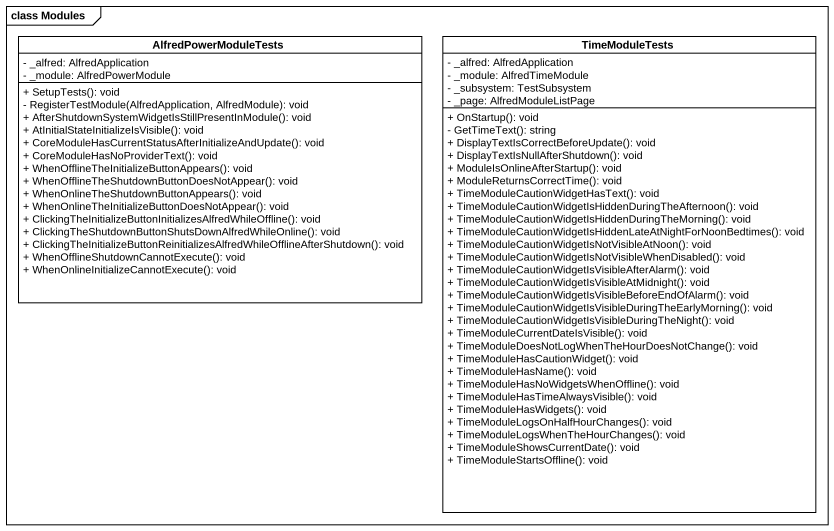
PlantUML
@startuml
mainframe class Modules
hide circle
hide empty members
skinparam classAttributeIconSize 0
class AlfredPowerModuleTests {
  - _alfred: AlfredApplication
  - _module: AlfredPowerModule
  + SetupTests(): void
  - RegisterTestModule(AlfredApplication, AlfredModule): void
  + AfterShutdownSystemWidgetIsStillPresentInModule(): void
  + AtInitialStateInitializeIsVisible(): void
  + CoreModuleHasCurrentStatusAfterInitializeAndUpdate(): void
  + CoreModuleHasNoProviderText(): void
  + WhenOfflineTheInitializeButtonAppears(): void
  + WhenOfflineTheShutdownButtonDoesNotAppear(): void
  + WhenOnlineTheShutdownButtonAppears(): void
  + WhenOnlineTheInitializeButtonDoesNotAppear(): void
  + ClickingTheInitializeButtonInitializesAlfredWhileOffline(): void
  + ClickingTheShutdownButtonShutsDownAlfredWhileOnline(): void
  + ClickingTheInitializeButtonReinitializesAlfredWhileOfflineAfterShutdown(): void
  + WhenOfflineShutdownCannotExecute(): void
  + WhenOnlineInitializeCannotExecute(): void
}
class TimeModuleTests {
  - _alfred: AlfredApplication
  - _module: AlfredTimeModule
  - _subsystem: TestSubsystem
  - _page: AlfredModuleListPage
  + OnStartup(): void
  - GetTimeText(): string
  + DisplayTextIsCorrectBeforeUpdate(): void
  + DisplayTextIsNullAfterShutdown(): void
  + ModuleIsOnlineAfterStartup(): void
  + ModuleReturnsCorrectTime(): void
  + TimeModuleCautionWidgetHasText(): void
  + TimeModuleCautionWidgetIsHiddenDuringTheAfternoon(): void
  + TimeModuleCautionWidgetIsHiddenDuringTheMorning(): void
  + TimeModuleCautionWidgetIsHiddenLateAtNightForNoonBedtimes(): void
  + TimeModuleCautionWidgetIsNotVisibleAtNoon(): void
  + TimeModuleCautionWidgetIsNotVisibleWhenDisabled(): void
  + TimeModuleCautionWidgetIsVisibleAfterAlarm(): void
  + TimeModuleCautionWidgetIsVisibleAtMidnight(): void
  + TimeModuleCautionWidgetIsVisibleBeforeEndOfAlarm(): void
  + TimeModuleCautionWidgetIsVisibleDuringTheEarlyMorning(): void
  + TimeModuleCautionWidgetIsVisibleDuringTheNight(): void
  + TimeModuleCurrentDateIsVisible(): void
  + TimeModuleDoesNotLogWhenTheHourDoesNotChange(): void
  + TimeModuleHasCautionWidget(): void
  + TimeModuleHasName(): void
  + TimeModuleHasNoWidgetsWhenOffline(): void
  + TimeModuleHasTimeAlwaysVisible(): void
  + TimeModuleHasWidgets(): void
  + TimeModuleLogsOnHalfHourChanges(): void
  + TimeModuleLogsWhenTheHourChanges(): void
  + TimeModuleShowsCurrentDate(): void
  + TimeModuleStartsOffline(): void
}
@enduml
